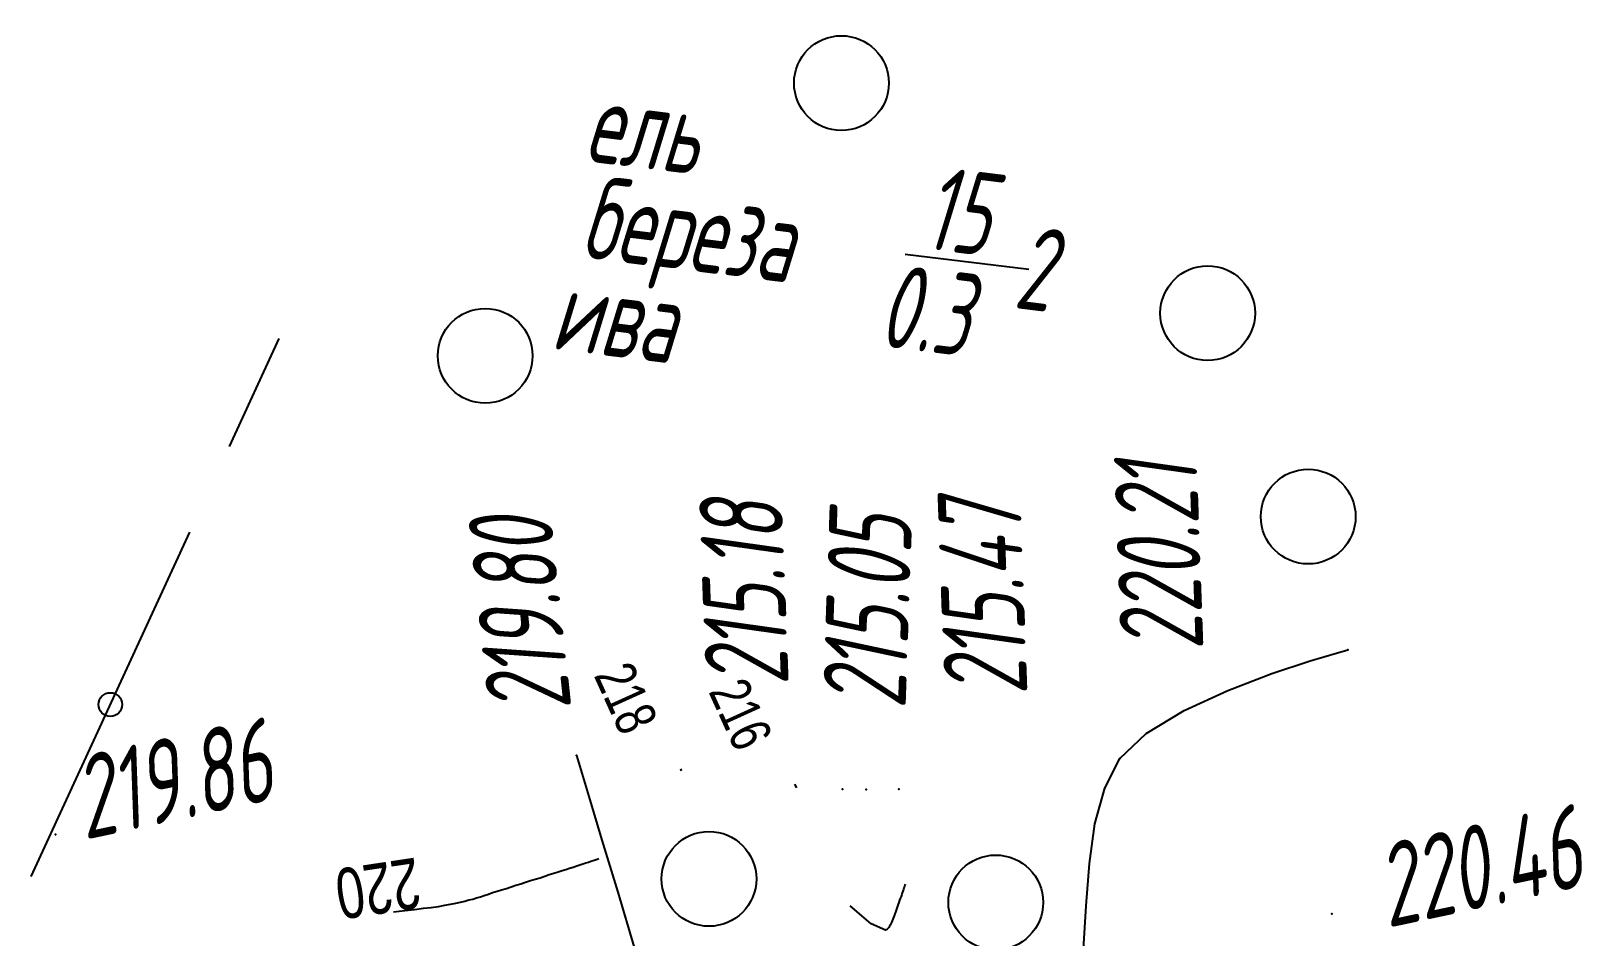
# Model space of a CAD drawing. Header units: millimetres. Extents: x -1799 to 6962, y -1020 to 4121.
# Drawn here: x 2944.1 to 3009.6, y 2214.5 to 2252.8 of the extents above; entities that cross this region are included whole.
import ezdxf

# ---------------------------------------------------------------- set-up
doc = ezdxf.new("R2010")
doc.units = ezdxf.units.MM
doc.linetypes.add('CONTI', pattern=[0])
for name, color, linetype in [('GOR_BDEFAULT', 212, 'CONTI'), ('NAD_MDEFAULT', 7, 'CONTI'), ('PI_OTDEFAULT', 172, 'CONTI'), ('PI_TTDEFAULT', 5, 'CONTI'), ('PLN_O', 7, 'CONTI'), ('SIT_LDEFAULT', 7, 'CONTI'), ('ZAPSKDEFAULT', 7, 'CONTI')]:
    doc.layers.add(name, color=color, linetype=linetype)
doc.layers.add('видовое окно', color=132, linetype='CONTI', plot=False)
doc.styles.add('eskd', font='spds.shx', dxfattribs={"width": 1.2, "oblique": 15})
doc.styles.add('SHRFT', font='TXT', dxfattribs={"width": 3.5})

# ---------------------------------------------------------------- blocks, each defined once
blk = doc.blocks.new('BL_2004')
at = {"color": 0}
blk.add_circle((0, 0), 2, dxfattribs=at)

msp = doc.modelspace()

# ---------------------------------------------------------------- linework, layer by layer
at = {"layer": 'GOR_BDEFAULT', "color": 212, "flags": 128}
for points, elevation in [([(2971.5617003764, 2221.529213735287), (2971.53170037643, 2221.609215734911)], 218), ([(2971.5617003764, 2221.529213735287), (2971.53170037643, 2221.609215734911)], 218), ([(2976.431700376395, 2220.809212735307), (2976.351700376437, 2220.969216735487)], 216), ([(2976.431700376395, 2220.809212735307), (2976.351700376437, 2220.969216735487)], 216), ([(2959.411700376435, 2215.579216734891), (2959.881700376407, 2215.629212735606), (2960.29170037644, 2215.679215735209), (2960.671700376444, 2215.729210735683), (2961.001700376402, 2215.76921173503), (2961.301700376449, 2215.809212735307), (2961.571700376409, 2215.859215734911), (2961.8117003764, 2215.899216735189), (2962.03170037643, 2215.939217735467), (2962.231700376442, 2215.989212735009), (2962.411700376435, 2216.029213735287), (2962.581700376419, 2216.079216734891), (2962.751700376402, 2216.119217735169), (2962.911700376435, 2216.169213734952), (2963.071700376409, 2216.219216735487), (2963.231700376442, 2216.26921173503), (2963.411700376435, 2216.329216734891), (2963.591700376428, 2216.389214735863), (2963.78170037643, 2216.449212734972), (2963.971700376433, 2216.509217735765), (2964.171700376444, 2216.569214735565), (2964.371700376398, 2216.629212735606), (2964.571700376409, 2216.699212734972), (2964.78170037643, 2216.759217735765), (2964.981700376442, 2216.829216734891), (2965.191700376405, 2216.899216735189), (2965.391700376416, 2216.95921473523), (2965.591700376428, 2217.01921173503), (2965.79170037644, 2217.089211735328), (2965.981700376442, 2217.149216735189), (2966.171700376444, 2217.20921473523), (2966.351700376437, 2217.26921173503), (2966.521700376421, 2217.319214735565), (2966.681700376395, 2217.369217735169), (2966.841700376428, 2217.429215735209), (2966.991700376451, 2217.469216735487), (2967.141700376416, 2217.51921173503), (2967.271700376421, 2217.569214735565), (2967.401700376426, 2217.609215734911), (2967.521700376421, 2217.649216735189), (2967.641700376416, 2217.679215735209), (2967.741700376451, 2217.719216735487), (2967.841700376428, 2217.749215735507), (2967.921700376444, 2217.779213735287), (2968.001700376402, 2217.799218735111), (2968.071700376409, 2217.829216734891)], 220), ([(2981.011700376412, 2216.749215735507), (2980.991700376451, 2216.699212734972), (2980.981700376442, 2216.649216735189), (2980.951700376414, 2216.589211735328), (2980.931700376395, 2216.51921173503), (2980.911700376435, 2216.449212734972), (2980.881700376407, 2216.379212735606), (2980.861700376447, 2216.309212735307), (2980.831700376419, 2216.229210735683), (2980.801700376449, 2216.149216735189), (2980.771700376421, 2216.069214735565), (2980.741700376451, 2215.979210735683), (2980.711700376423, 2215.899216735189), (2980.681700376395, 2215.819214735565), (2980.651700376426, 2215.729210735683), (2980.631700376407, 2215.649216735189)], 216), ([(2981.011700376412, 2216.749215735507), (2980.991700376451, 2216.699212734972), (2980.981700376442, 2216.649216735189), (2980.951700376414, 2216.589211735328), (2980.931700376395, 2216.51921173503), (2980.911700376435, 2216.449212734972), (2980.881700376407, 2216.379212735606), (2980.861700376447, 2216.309212735307), (2980.831700376419, 2216.229210735683), (2980.801700376449, 2216.149216735189), (2980.771700376421, 2216.069214735565), (2980.741700376451, 2215.979210735683), (2980.711700376423, 2215.899216735189), (2980.681700376395, 2215.819214735565), (2980.651700376426, 2215.729210735683), (2980.631700376407, 2215.649216735189)], 216), ([(2980.631700376407, 2215.649216735189), (2980.601700376437, 2215.569214735565), (2980.571700376409, 2215.489212735009), (2980.54170037644, 2215.409211734695), (2980.511700376412, 2215.339211735328), (2980.481700376442, 2215.26921173503), (2980.451700376414, 2215.199212734972), (2980.431700376395, 2215.129212735606), (2980.401700376426, 2215.069214735565), (2980.371700376398, 2215.01921173503), (2980.341700376428, 2214.969216735487), (2980.3117003764, 2214.919213734952), (2980.28170037643, 2214.879212735606), (2980.241700376451, 2214.849213735585), (2980.211700376423, 2214.819214735565), (2980.181700376395, 2214.799218735111), (2979.571700376409, 2215.079216734891), (2978.981700376442, 2215.579216734891), (2978.771700376421, 2215.76921173503), (2978.691700376405, 2215.829216734891)], 216)]:
    msp.add_lwpolyline(points, dxfattribs=dict(at, elevation=elevation))
at = {"layer": 'NAD_MDEFAULT', "color": 0}
msp.add_line((2981.012785376408, 2243.347378735815), (2986.223652376395, 2242.707564735239), dxfattribs=at)
at = {"layer": 'PI_TTDEFAULT', "color": 5}
for p in [(2967.131700376407, 2222.179215735209, 219.797), (2990.071700376409, 2222.049218735111, 220.21), (2978.361700376447, 2220.759217735765, 215.183), (2979.361700376447, 2220.739212735009, 215.047), (2980.741700376451, 2220.759217735765, 215.47), (2945.131700376407, 2218.849213735585, 219.856), (2999.021700376421, 2215.489212735009, 220.459)]:
    msp.add_point(p, dxfattribs=at)
at = {"layer": 'PLN_O'}
for p, q in [((2952.481700376442, 2235.229210735683), (2954.581700376419, 2239.779213735287)), ((2944.101700376437, 2217.069214735565), (2950.801700376449, 2231.599213735585))]:
    msp.add_line(p, q, dxfattribs=at)
msp.add_circle((2947.451700376414, 2224.329216734891), 0.5, dxfattribs=at)
at = {"layer": 'SIT_LDEFAULT', "color": 7}
for p, q in [((2998.111700376447, 2226.179215735209), (2999.261700376412, 2226.51921173503)), ((2999.261700376412, 2226.51921173503), (2999.701700376414, 2226.639214735863)), ((2996.491700376451, 2225.639214735863), (2998.111700376447, 2226.179215735209)), ((2994.631700376407, 2224.929215735209), (2996.491700376451, 2225.639214735863)), ((2992.79170037644, 2224.079216734891), (2994.631700376407, 2224.929215735209)), ((2991.181700376395, 2223.109215734911), (2992.79170037644, 2224.079216734891)), ((2990.071700376409, 2222.049218735111), (2991.181700376395, 2223.109215734911)), ((2967.131700376407, 2222.179215735209), (2967.271700376421, 2221.70921473523)), ((2989.431700376395, 2220.799218735111), (2990.071700376409, 2222.049218735111)), ((2967.271700376421, 2221.70921473523), (2967.651700376426, 2220.449212734972)), ((2967.651700376426, 2220.449212734972), (2968.201700376414, 2218.609215734911)), ((2989.021700376421, 2219.299218735111), (2989.431700376395, 2220.799218735111)), ((2988.79170037644, 2217.619217735169), (2989.021700376421, 2219.299218735111)), ((2968.201700376414, 2218.609215734911), (2968.871700376398, 2216.409211734695)), ((2988.651700376426, 2215.829216734891), (2988.79170037644, 2217.619217735169)), ((2968.871700376398, 2216.409211734695), (2969.571700376409, 2214.069214735565)), ((2988.54170037644, 2213.999215735507), (2988.651700376426, 2215.829216734891))]:
    msp.add_line(p, q, dxfattribs=at)
at = {"layer": 'видовое окно', "color": 5}
msp.add_point((2999.701700376414, 2226.639214735863, 220.288), dxfattribs=at)

# ---------------------------------------------------------------- block references
at = {"layer": 'ZAPSKDEFAULT', "color": 7, "rotation": 354.0000000000001}
for p in [(2978.316537376386, 2250.562566735235), (2993.778868376403, 2240.850377735135), (2963.27631237644, 2239.050443735358), (2998.023821376448, 2232.263453735423), (2972.72378037638, 2216.969336734538), (2984.832556376417, 2215.975168735174)]:
    msp.add_blockref('BL_2004', p, dxfattribs=at)

# ---------------------------------------------------------------- texts
at = {"layer": 'GOR_BDEFAULT', "color": 212, "style": 'SHRFT', "width": 0.75}
for s, height, rotation, p in [('218', 1.722262, 294.313935, (2967.848156376402, 2225.563820735005, 218)), ('216', 1.722262, 294.429985, (2972.689379376427, 2224.88080673517, 216)), ('220', 2.12625, 188.547649, (2960.356419376456, 2217.877694734757, 220))]:
    msp.add_text(s, height=height, rotation=rotation, dxfattribs=at).set_placement(p)
at = {"layer": 'NAD_MDEFAULT', "color": 7, "style": 'eskd', "oblique": 10, "width": 0.8}
for s, p in [('ель', (2967.425878376418, 2247.275031735574)), (' 15', (2980.287876376426, 2243.762386734982)), (' береза', (2965.830176376398, 2243.391033735511)), (' 2', (2984.115412376423, 2241.256600735162)), (' 0.3', (2978.397070376386, 2239.646129735199)), ('ива', (2966.009819376408, 2239.35273473562))]:
    msp.add_text(s, height=3.5, rotation=353, dxfattribs=at).set_placement(p)
at = {"layer": 'PI_OTDEFAULT', "color": 172, "style": 'eskd', "oblique": 10, "width": 0.8}
for s, rotation, p in [('220.21', 92, (2993.601700376437, 2226.639214735863)), ('215.18', 92, (2976.091700376428, 2225.149216735189)), ('215.47', 92, (2986.171700376444, 2224.749215735507)), ('219.80', 96, (2966.921700376444, 2224.159211734695)), ('215.05', 87.99999999999999, (2981.021700376421, 2224.129212735606)), ('219.86', 12, (2946.364225376406, 2218.615760735621)), ('220.46', 12, (3001.371700376398, 2214.899216735189))]:
    msp.add_text(s, height=3.5, rotation=rotation, dxfattribs=at).set_placement(p)

doc.saveas('drawing.dxf')
